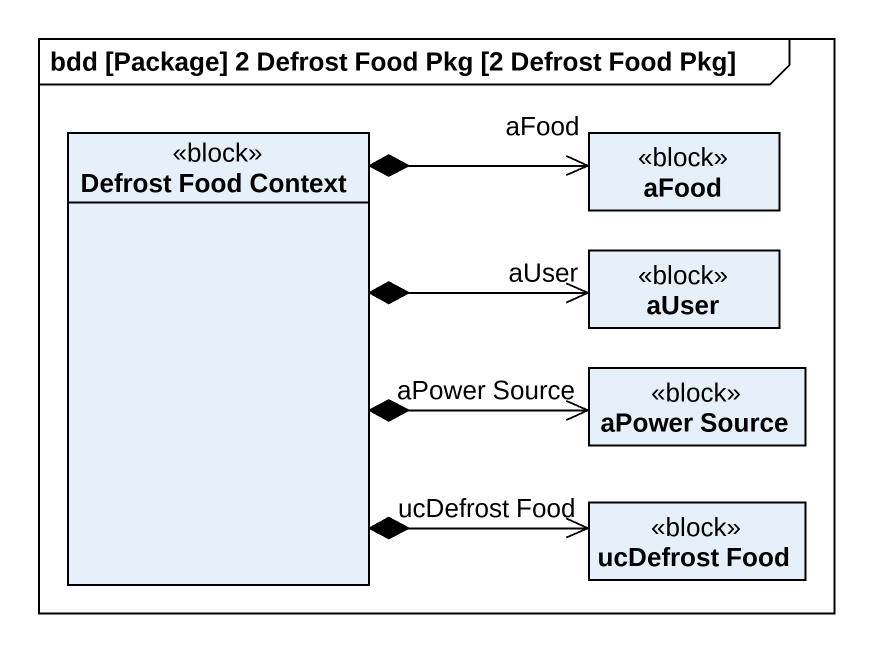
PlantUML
@startuml
mainframe bdd [Package] 2 Defrost Food Pkg [2 Defrost Food Pkg]
hide circle
hide empty members
class "Defrost Food Context" as Defrost_Food_Context <<block>>
class aFood <<block>>
class aUser <<block>>
class "aPower Source" as aPower_Source <<block>>
class "ucDefrost Food" as ucDefrost_Food <<block>>
Defrost_Food_Context *-right-> "aFood" aFood
Defrost_Food_Context *-right-> "aUser" aUser
Defrost_Food_Context *-right-> "aPower Source" aPower_Source
Defrost_Food_Context *-right-> "ucDefrost Food" ucDefrost_Food
@enduml
